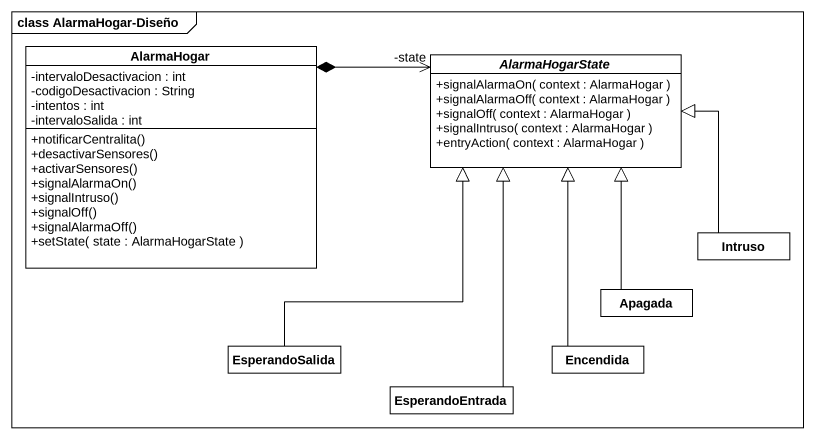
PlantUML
@startuml
mainframe class AlarmaHogar-Diseño
hide circle
hide empty members
skinparam classAttributeIconSize 0
class AlarmaHogar {
  -intervaloDesactivacion : int
  -codigoDesactivacion : String
  -intentos : int
  -intervaloSalida : int
  +notificarCentralita()
  +desactivarSensores()
  +activarSensores()
  +signalAlarmaOn()
  +signalIntruso()
  +signalOff()
  +signalAlarmaOff()
  +setState( state : AlarmaHogarState )
}
abstract class AlarmaHogarState {
  +signalAlarmaOn( context : AlarmaHogar )
  +signalAlarmaOff( context : AlarmaHogar )
  +signalOff( context : AlarmaHogar )
  +signalIntruso( context : AlarmaHogar )
  +entryAction( context : AlarmaHogar )
}
class Intruso
class Apagada
class EsperandoSalida
class Encendida
class EsperandoEntrada
AlarmaHogar *-right-> "-state" AlarmaHogarState
Intruso -up-|> AlarmaHogarState
Apagada -up-|> AlarmaHogarState
EsperandoSalida -up-|> AlarmaHogarState
Encendida -up-|> AlarmaHogarState
EsperandoEntrada -up-|> AlarmaHogarState
@enduml
